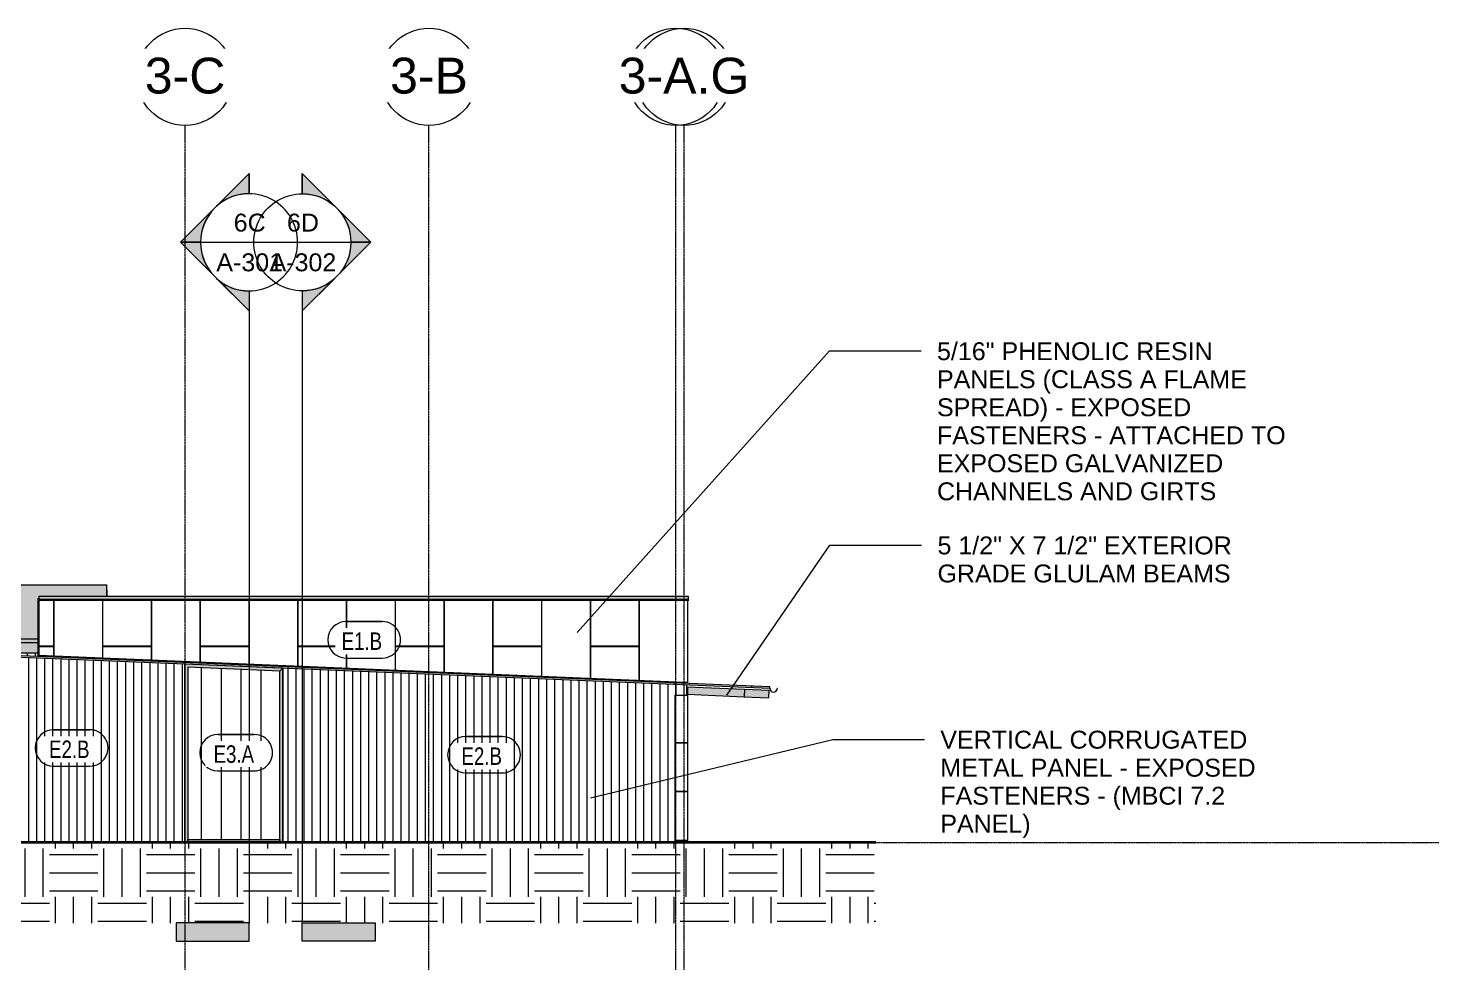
# Model space of a CAD drawing. Header units: inches. Extents: x 20273 to 40654, y -355 to 835.
# Drawn here: x 39259 to 40654, y -126 to 805 of the extents above; entities that cross this region are included whole.
import ezdxf

# ---------------------------------------------------------------- set-up
doc = ezdxf.new("R2010")
doc.units = ezdxf.units.IN
doc.header["$MEASUREMENT"] = 0
doc.linetypes.add('Grid Line 1_2_', pattern=[0.8749999999999999, 0.4999999999999999, -0.125, 0.125, -0.125])
for name, color, linetype, lineweight in [('A-ANNO-KEYN', 231, 'Continuous', 9), ('A-FLOR-LEVL', 51, 'Continuous', 9), ('A-GLAZ-CWMG', 51, 'Continuous', 13), ('A-ROOF', 132, 'Continuous', 13), ('A-ROOF-OTLN', 132, 'Continuous', 9), ('A-WALL', 113, 'Continuous', 13), ('A-WALL-IDEN', 211, 'Continuous', 9), ('A-WALL-PATT', 111, 'Continuous', 13), ('C-TOPO', 7, 'Continuous', 13), ('G-ANNO-SYMB', 111, 'Continuous', 9), ('I-WALL', 2, 'Continuous', 13), ('M-EQPM', 50, 'Continuous', 13), ('S-BEAM', 12, 'Continuous', 13), ('S-COLS', 52, 'Continuous', 13), ('S-GRID', 1, 'Continuous', 9), ('S-GRID-IDEN', 1, 'Continuous', 9)]:
    doc.layers.add(name, color=color, linetype=linetype, lineweight=lineweight)
doc.styles.add('Arial_1', font='arial.ttf', dxfattribs={"height": 35.40718562874248})
doc.styles.add('Arial_2', font='arial.ttf', dxfattribs={"height": 17.70359281437124})
doc.styles.add('Century Gothic', font='GOTHIC.TTF', dxfattribs={"width": 0.8, "height": 17.24534161490682})
pattern_1 = [(0, (-86432.22300000001, 0), (48, 48), [48, -48]), (0, (-86432.22300000001, 18), (48, 48), [48, -48]), (0, (-86432.22300000001, 36), (48, 48), [48, -48]), (90, (-86426.22300000001, 42), (-48, 48), [48, -48]), (90, (-86408.22300000001, 42), (-48, 48), [48, -48]), (90, (-86390.22300000001, 42), (-48, 48), [48, -48])]
pattern_2 = [(0, (-84042.584, 145.5), (-193, 193), [48, -145]), (90, (-84042.584, 145.5), (-193, 1.181784161177196e-14), [96.25, -96.75]), (180, (-83994.584, 241.75), (-193, 193), [48, -145]), (90, (-83994.584, 145.5), (-193, 1.181784161177196e-14), [96.25, -96.75]), (180, (-83994.584, 242), (-193, 193), [48, -145]), (90, (-83994.584, 242), (-193, 1.181784161177196e-14), [96.25, -96.75]), (0, (-84042.584, 338.25), (-193, 193), [48, -145]), (90, (-84042.584, 242), (-193, 1.181784161177196e-14), [96.25, -96.75]), (0, (-83994.334, 193.5), (-193, 193), [48, -145]), (90, (-83994.334, 145.25), (-193, 1.181784161177196e-14), [48.25, -144.75]), (90, (-83946.334, 145.25), (-193, 1.181784161177196e-14), [48.25, -144.75]), (0, (-83994.334, 290), (-193, 193), [48, -145]), (90, (-83994.334, 193.75), (-193, 1.181784161177196e-14), [96.25, -96.75]), (180, (-83946.334, 193.75), (-193, 193), [48, -145]), (90, (-83946.334, 193.75), (-193, 1.181784161177196e-14), [96.25, -96.75]), (90, (-83994.334, 290.25), (-193, 1.181784161177196e-14), [48, -145]), (180, (-83946.334, 290.25), (-193, 193), [48, -145]), (90, (-83946.334, 290.25), (-193, 1.181784161177196e-14), [48, -145]), (0, (-83946.084, 145.5), (-193, 193), [48, -145]), (90, (-83946.084, 145.5), (-193, 1.181784161177196e-14), [96.25, -96.75]), (180, (-83898.084, 241.75), (-193, 193), [48, -145]), (90, (-83898.084, 145.5), (-193, 1.181784161177196e-14), [96.25, -96.75]), (180, (-83898.084, 242), (-193, 193), [48, -145]), (90, (-83898.084, 242), (-193, 1.181784161177196e-14), [96.25, -96.75]), (180, (-83898.084, 338.25), (-193, 193), [48, -145]), (90, (-83946.084, 242), (-193, 1.181784161177196e-14), [96.25, -96.75]), (0, (-83897.834, 193.5), (-193, 193), [48, -145]), (90, (-83897.834, 145.25), (-193, 1.181784161177196e-14), [48.25, -144.75]), (90, (-83849.834, 145.25), (-193, 1.181784161177196e-14), [48.25, -144.75]), (0, (-83897.834, 290), (-193, 193), [48, -145]), (90, (-83897.834, 193.75), (-193, 1.181784161177196e-14), [96.25, -96.75]), (180, (-83849.834, 193.75), (-193, 193), [48, -145]), (90, (-83849.834, 193.75), (-193, 1.181784161177196e-14), [96.25, -96.75]), (90, (-83897.834, 290.25), (-193, 1.181784161177196e-14), [48, -145]), (180, (-83849.834, 290.25), (-193, 193), [48, -145]), (90, (-83849.834, 290.25), (-193, 1.181784161177196e-14), [48, -145])]

# ---------------------------------------------------------------- blocks, each defined once
blk = doc.blocks.new('Girt_C - 8_D-1785278-Elevation - North')
at = {"layer": 'S-BEAM'}
blk.add_line((-22068.95273509508, 241.2968750001022), (-22069.31260050438, 241.2968750001023), dxfattribs=at)
blk = doc.blocks.new('Carrier_48TC_Standard_Efficiency_Gas_Heat_Electric_Cooling_Packaged_Rooftop_Unit_3_to_15_nominal_tons - 15 ton 48TC__16-873539-Elevation - North')
at = {"layer": 'M-EQPM'}
for points in [[(-22714.23930365696, 197.3271443437846), (-22700.76521643587, 197.3271443437846), (-22700.67859344167, 240.8263715670165), (-22699.7652253537, 240.8263715670165), (-22699.7652253537, 243.5000000000038), (-22632.51522535351, 243.5000000000038), (-22632.51522535351, 254.7021443437847), (-22748.39022535351, 254.7021443437847), (-22748.39022535351, 197.3271443437846)], [(-22632.39022535351, 243.5000000000038), (-22632.39022535351, 249.5771443437835), (-22632.51522535351, 249.5771443437835), (-22632.51522535351, 243.5000000000038)], [(-22700.76521643587, 187.0771443437844), (-22700.76521643587, 201.0771443437846), (-22748.39022535351, 201.0771443437846), (-22748.39022535351, 187.0771443437844), (-22705.46611615696, 187.0771443437844)]]:
    blk.add_hatch(color=256, dxfattribs=at).paths.add_polyline_path(points, flags=0)
for p, q in [((-22748.39022535351, 254.7021443437843), (-22632.51522535351, 254.7021443437843)), ((-22748.39022535351, 197.3271443437841), (-22748.39022535351, 254.7021443437843)), ((-22632.51522535351, 243.5000000000037), (-22632.51522535351, 254.7021443437843)), ((-22632.51522535351, 249.5771443437829), (-22632.39022535351, 249.5771443437829)), ((-22632.39022535351, 249.5771443437829), (-22632.39022535351, 243.5000000000034)), ((-22748.39022535351, 201.0771443437844), (-22700.76521643587, 201.0771443437844)), ((-22748.39022535351, 187.0771443437844), (-22748.39022535351, 201.0771443437844)), ((-22700.76521643587, 197.3271443437841), (-22748.39022535351, 197.3271443437841)), ((-22700.76521643587, 187.0771443437844), (-22748.39022535351, 187.0771443437844))]:
    blk.add_line(p, q, dxfattribs=at)
blk = doc.blocks.new('Dimension Lumber - 5_5 x 7_5 Glulam-1777808-Elevation - North')
at = {"layer": 'S-BEAM'}
blk.add_hatch(color=256, dxfattribs=at).paths.add_polyline_path([(-21977.99379625853, 143.0147321211424), (-21977.68156717319, 150.5082301693351), (-22001.68185632347, 151.5082422172634), (-22001.99408540884, 144.0147441690711), (-22001.68185632347, 144.0017346238483)], flags=0)
for p, q in [((-22001.99408540881, 144.0147441690706), (-21977.99379625853, 143.0147321211422)), ((-22001.68185632347, 151.5082422172632), (-21977.68156717319, 150.5082301693349)), ((-21977.68156717319, 150.5082301693349), (-21977.99379625853, 143.0147321211422))]:
    blk.add_line(p, q, dxfattribs=at)
blk = doc.blocks.new('Dimension Lumber - 5_5 x 7_5 Glulam-1777807-Elevation - North')
at = {"layer": 'S-BEAM'}
blk.add_hatch(color=256, dxfattribs=at).paths.add_polyline_path([(-22001.99408540881, 144.0147441690721), (-22001.68185632348, 151.5082422172648), (-22058.76522535357, 153.8867159268516), (-22058.76522535357, 153.7500000000011), (-22058.3277253539, 153.750000000001), (-22058.3277253539, 146.5000000000013), (-22058.76522535357, 146.5000000000014), (-22058.76522535357, 146.3802083334363), (-22037.64022535111, 145.5000000000006)], flags=0)
for p, q in [((-22058.76522535357, 153.8867159268507), (-22001.68185632348, 151.5082422172639)), ((-22058.76522535357, 146.3802083334355), (-22001.99408540882, 144.0147441690713)), ((-22001.68185632348, 151.5082422172639), (-22001.99408540882, 144.0147441690713))]:
    blk.add_line(p, q, dxfattribs=at)
blk = doc.blocks.new('Rectangular Mullion - Profile_Polycarbonate_Lower-1778976-Elevation - North')
at = {"layer": 'A-GLAZ-CWMG'}
blk.add_hatch(color=256, dxfattribs=at).paths.add_polyline_path([(-22552.51522535357, 0), (-22461.26522535357, 0), (-22461.26522535357, 2.749999999999545), (-22552.51522535357, 2.749999999999545)], flags=0)
for p, q in [((-22552.51522535357, -4.161115896295013e-16), (-22552.51522535357, 2.75)), ((-22552.51522535357, 2.75), (-22461.26522535357, 2.75)), ((-22461.26522535357, 2.75), (-22461.26522535357, -3.330669073875469e-16))]:
    blk.add_line(p, q, dxfattribs=at)
blk = doc.blocks.new('Rectangular Mullion - Profile_Polycarbonate_Upper and left-1784082-Elevation - North')
at = {"layer": 'A-GLAZ-CWMG'}
blk.add_hatch(color=256, dxfattribs=at).paths.add_polyline_path([(-22552.51522535357, 0), (-22552.51522535357, 173.2085479946245), (-22555.26522535357, 176.0755174455432), (-22555.26522535357, 0)], flags=0)
for p, q in [((-22555.26522535358, 176.0755174455432), (-22555.26522535358, 0)), ((-22552.51522535357, 173.2085479946243), (-22552.51522535357, 0))]:
    blk.add_line(p, q, dxfattribs=at)
blk = doc.blocks.new('Rectangular Mullion - Profile_Polycarbonate_right-1784083-Elevation - North')
at = {"layer": 'A-GLAZ-CWMG'}
blk.add_hatch(color=256, dxfattribs=at).paths.add_polyline_path([(-22458.51522535357, 1.70530256582424e-13), (-22458.51522535357, 172.0442674455414), (-22461.26522535357, 169.4064646612893), (-22461.26522535357, 1.70530256582424e-13)], flags=0)
for p, q in [((-22458.51522535357, 172.0442674455414), (-22461.26522535357, 169.4064646612891)), ((-22461.26522535357, 0), (-22461.26522535357, 169.4064646612891)), ((-22458.51522535357, 0), (-22458.51522535357, 172.0442674455414))]:
    blk.add_line(p, q, dxfattribs=at)
blk = doc.blocks.new('Rectangular Mullion - Profile_Polycarbonate_Upper and left-1784084-Elevation - North')
at = {"layer": 'A-GLAZ-CWMG'}
blk.add_hatch(color=256, dxfattribs=at).paths.add_polyline_path([(-22461.26522535357, 169.4064646612902), (-22458.51522535357, 172.0442674455426), (-22555.26522535357, 176.0755174455423), (-22552.51522535357, 173.2085479946239)], flags=0)
for p, q in [((-22458.51522535357, 172.0442674455421), (-22555.26522535358, 176.0755174455425)), ((-22461.26522535357, 169.4064646612898), (-22552.51522535357, 173.2085479946235)), ((-22461.26522535357, 169.4064646612898), (-22458.51522535357, 172.0442674455421))]:
    blk.add_line(p, q, dxfattribs=at)
blk = doc.blocks.new('Section - 3_32_ x 3_8_-18514-Elevation - North')
at = {"layer": 'G-ANNO-SYMB'}
blk.add_hatch(color=256, dxfattribs=at).paths.add_polyline_path([(-22946.15560031373, -79.66080684492678), (-22874.15560031373, -79.66080684492744), (-22874.15560031373, -97.66080684492741), (-22946.15560031373, -97.66080684492675)], flags=0)
for p, q in [((-22946.15560031373, -79.66080684492678), (-22946.15560031373, -97.66080684492675)), ((-22874.15560031373, -79.66080684492744), (-22946.15560031373, -79.66080684492678)), ((-22874.15560031373, -97.66080684492741), (-22874.15560031373, -79.66080684492744)), ((-22946.15560031373, -97.66080684492675), (-22874.15560031373, -97.66080684492741))]:
    blk.add_line(p, q, dxfattribs=at)
blk = doc.blocks.new('Section - Section Head - Filled-1526-Elevation - North')
at = {"layer": 'G-ANNO-SYMB'}
h = blk.add_hatch(color=256, dxfattribs=at)
edge = h.paths.add_edge_path(flags=0)
edge.add_arc((-22874.15560031373, 593.1570754422743), 48.06247118192713, 89.99999999999989, 132.0783950246226, ccw=False)
edge.add_line((-22874.15560031373, 641.2195466242015), (-22874.15560031373, 661.0393264361826))
edge.add_line((-22874.15560031373, 661.0393264361826), (-22906.36451102701, 628.8304157229087))
h = blk.add_hatch(color=256, dxfattribs=at)
edge = h.paths.add_edge_path(flags=0)
edge.add_line((-22908.09672581069, 627.0982009392283), (-22942.03785130764, 593.1570754422743))
edge.add_line((-22942.03785130764, 593.1570754422743), (-22922.15560031373, 593.1570754422742))
edge.add_arc((-22874.15560031373, 593.1570754422736), 48.00000000000296, 135.0000000000001, 179.9999999999997, ccw=False)
h = blk.add_hatch(color=256, dxfattribs=at)
edge = h.paths.add_edge_path(flags=0)
edge.add_arc((-22874.15560031373, 593.157075442274), 47.99999999999965, 180, 224.9999999999983, ccw=False)
edge.add_line((-22922.15560031373, 593.1570754422743), (-22942.03785130764, 593.1570754422744))
edge.add_line((-22942.03785130764, 593.1570754422744), (-22908.09672581069, 559.21594994532))
h = blk.add_hatch(color=256, dxfattribs=at)
edge = h.paths.add_edge_path(flags=0)
edge.add_line((-22906.36451102701, 557.4837351616394), (-22874.15560031373, 525.2748244483653))
edge.add_line((-22874.15560031373, 525.2748244483653), (-22874.15560031373, 545.0946042603464))
edge.add_arc((-22874.15560031373, 593.1570754422738), 48.06247118192778, 227.9216049753765, 270, ccw=False)
for p, q in [((-22942.03785130764, 593.1570754422744), (-22874.15560031373, 661.0393264361825)), ((-22906.36451102701, 628.8304157229087), (-22874.15560031373, 661.0393264361826)), ((-22874.15560031373, 641.157075442274), (-22874.15560031373, 661.0393264361825)), ((-22874.15560031373, 661.0393264361826), (-22874.15560031373, 641.2195466242015)), ((-22942.03785130764, 593.1570754422743), (-22908.09672581069, 627.0982009392283)), ((-22942.03785130764, 593.1570754422744), (-22874.15560031373, 525.2748244483657)), ((-22922.15560031373, 593.1570754422742), (-22942.03785130764, 593.1570754422743)), ((-22908.09672581069, 559.21594994532), (-22942.03785130764, 593.1570754422744)), ((-22942.03785130764, 593.1570754422744), (-22922.15560031373, 593.1570754422743)), ((-22874.15560031373, 525.2748244483653), (-22906.36451102701, 557.4837351616394)), ((-22874.15560031373, 545.1570754422742), (-22874.15560031373, 525.2748244483657)), ((-22874.15560031373, 545.0946042603464), (-22874.15560031373, 525.2748244483653))]:
    blk.add_line(p, q, dxfattribs=at)
for centre, radius, start, end in [((-22874.15560031373, 593.157075442274), 47.99999999999977, 89.9999999999998, 269.9999999999994), ((-22874.15560031373, 593.1570754422743), 48.06247118192713, 89.99999999999953, 132.0783950246223), ((-22874.15560031373, 593.157075442274), 48, 269.9999999999996, 90), ((-22874.15560031373, 593.1570754422736), 48.00000000000296, 134.9999999999997, 179.9999999999993), ((-22874.15560031373, 593.157075442274), 47.99999999999965, 179.9999999999996, 224.9999999999979), ((-22874.15560031373, 593.1570754422738), 48.06247118192778, 227.9216049753762, 269.9999999999996)]:
    blk.add_arc(centre, radius, start, end, dxfattribs=at)
blk = doc.blocks.new('Grid - Grid Head - Circle-14747-Elevation - North')
at = {"layer": 'S-GRID-IDEN'}
blk.add_circle((-23085.89022535334, 756.7690798906833), 48, dxfattribs=at)
blk = doc.blocks.new('Wall Tag - 1_4_-1369832-Elevation - North')
at = {"layer": 'A-WALL-IDEN', "color": 153}
for p, q in [((-24541.4308711065, 259.212418069432), (-24505.4308711065, 259.2124180694319)), ((-24505.4308711065, 259.2124180694319), (-24541.4308711065, 259.212418069432)), ((-24541.4308711065, 223.212418069432), (-24505.4308711065, 223.2124180694319)), ((-24541.4308711065, 223.212418069432), (-24505.4308711065, 223.2124180694319))]:
    blk.add_line(p, q, dxfattribs=at)
for centre, radius, start, end in [((-24541.4308711065, 241.212418069432), 17.99999999999992, 89.99999999999986, 269.9999999999995), ((-24541.4308711065, 241.212418069432), 17.99999999999992, 89.99999999999986, 269.9999999999995), ((-24505.4308711065, 241.212418069432), 18, 269.9999999999996, 90), ((-24505.4308711065, 241.212418069432), 17.99999999999994, 269.9999999999996, 89.99999999999997)]:
    blk.add_arc(centre, radius, start, end, dxfattribs=at)

msp = doc.modelspace()

# ---------------------------------------------------------------- hatches: boundary and pattern name
at = {"layer": 'A-ROOF', "lineweight": 5}
for points in [[(39898.83439003474, 155.8723924455541), (39898.83439003474, 157.8741278037982), (39185.33439003496, 187.6032944704579), (39185.33439003496, 185.6015591122138), (39850.79274143688, 157.8741278037982)], [(39974.33439003555, 152.7265591121868), (39974.33439003555, 154.7282944704309), (39898.83439003474, 157.8741278037982), (39898.83439003474, 155.8723924455541)], [(39992.62905909353, 151.9642812347649), (39992.62905909353, 153.966016593009), (39974.33439003539, 154.7282944704309), (39974.33439003539, 152.7265591121868)]]:
    msp.add_hatch(color=256, dxfattribs=at).paths.add_polyline_path(points, flags=0)
at = {"layer": 'A-ROOF-OTLN'}
msp.add_hatch(color=256, dxfattribs=at).paths.add_polyline_path([(39996.12905909353, 148.4642812347647), (39997.03492575139, 148.5835408427529), (39997.87905909353, 148.9331923215195), (39998.60393282768, 149.4894075006116), (39999.16014800678, 150.2142812347645), (39999.50979948555, 151.0584145769062), (39999.4494291214, 151.0745907672249), (39999.10602141904, 150.2455312347647), (39998.55973865386, 149.5336016744361), (39997.84780909353, 148.9873189092559), (39997.01874956107, 148.643911206896), (39996.12905909353, 148.5267812347651), (39995.23936862599, 148.643911206896), (39994.41030909352, 148.9873189092559), (39993.69837953321, 149.5336016744361), (39993.15209676803, 150.2455312347647), (39992.80868906566, 151.0745907672249), (39992.74831870152, 151.0584145769062), (39993.09797018029, 150.2142812347645), (39993.65418535938, 149.4894075006116), (39994.37905909353, 148.9331923215195), (39995.22319243567, 148.5835408427529)], flags=0)
at = {"layer": 'A-WALL', "lineweight": 5}
for points in [[(39911.89689003496, 240.0000000000034), (39911.89689003496, 243.5000000000036), (39269.45939003493, 243.5000000000036), (39269.45939003493, 240.0000000000034), (39886.65481173166, 240.0000000000034)], [(39269.45939003493, 239.4999999999991), (39912.39689003496, 239.4999999999991), (39911.83439003496, 240.0000000000034), (39269.45939003493, 240.0000000000034)], [(39912.35269586113, 239.4558058261759), (39912.39689003496, 239.4999999999991), (39886.65481173166, 239.4558058261759)]]:
    msp.add_hatch(color=256, dxfattribs=at).paths.add_polyline_path(points, flags=0)
at = {"layer": 'A-WALL-PATT', "lineweight": 9}
h = msp.add_hatch(dxfattribs=at)
h.set_pattern_fill('FP_51', color=8, style=0, pattern_type=2)
h.set_pattern_definition([(270, (-84669.948, -153.667), (8, 4.898587196589413e-16), [])])
h.paths.add_polyline_path([(39910.58439003461, 157.3845444704598), (39910.58439003461, 158.4999999999997), (39907.83428162552, 158.4999999999997), (39272.45939895276, 184.973953444698), (39272.53168673167, 183.9700737747537), (39898.83439003474, 157.874127803788)], flags=0)
h.paths.add_polyline_path([(39268.45939895276, 184.1397524322085), (39268.45939895276, 187.0771443437843), (39220.83439003512, 187.0771443437843), (39220.83439003512, 239.4558058261848), (39190.33439003512, 239.4558058261848), (39190.39689003592, 239.1264999983398), (39190.58439003547, 238.9389999989134), (39190.33439003512, 238.9389999989134), (39190.33439003515, 192), (39188.95939003505, 192), (39188.95939003505, 187.4522528037798), (39263.75849923166, 184.3356232539208)], flags=0)
h = msp.add_hatch(dxfattribs=at)
h.set_pattern_fill('FP_46', color=8, style=0, pattern_type=2)
h.set_pattern_definition(pattern_2)
h.paths.add_polyline_path([(39908.08439003496, 158.4895788162732), (39908.08439003496, 239.4558058261759), (39269.45939003493, 239.4558058261759), (39269.45939003493, 185.0989538162741), (39898.83439003474, 158.8749954829486)], flags=0)
h = msp.add_hatch(dxfattribs=at)
h.set_pattern_fill('FP_46', color=8, style=0, pattern_type=2)
h.set_pattern_definition(pattern_2)
h.paths.add_polyline_path([(39908.08439003496, 158.4999999999997), (39910.89689003496, 158.4999999999997), (39910.89689003496, 239.4558058261759), (39908.08439003496, 239.4558058261759), (39908.08439003496, 159.5440171603277)], flags=0)
h = msp.add_hatch(dxfattribs=at)
h.set_pattern_fill('FP_47', color=8, style=0, pattern_type=2)
h.set_pattern_definition([(90, (-84532.615, 0), (-8, 4.898587196589413e-16), [])])
h.paths.add_polyline_path([(39413.95939003506, 0), (39413.95939003506, 176.0755174455425), (39185.33439003496, 185.6015591122138), (39185.33439003496, 0), (39317.71198299614, 0)], flags=0)
h = msp.add_hatch(dxfattribs=at)
h.set_pattern_fill('FP_53', color=8, style=0, pattern_type=2)
h.set_pattern_definition([(90, (-84427.74, 0), (-19.685, 1.205358612060782e-15), [])])
h.paths.add_polyline_path([(39416.70939003506, 2.749999999999545), (39507.95939003506, 2.749999999999545), (39507.95939003504, 169.4064646612898), (39416.70939003506, 173.2085479946238), (39416.70939003506, 76.44425874120724)], flags=0)
h = msp.add_hatch(dxfattribs=at)
h.set_pattern_fill('FP_43', color=8, style=0, pattern_type=2)
h.set_pattern_definition([(90, (-84036.115, 0), (-8, 4.898587196589413e-16), [])])
h.paths.add_polyline_path([(39898.83439003474, 0), (39898.83439003474, 145.5), (39910.45939003506, 145.5), (39910.45939003506, 155.3880174455407), (39510.70939003506, 172.0442674455419), (39510.70939003506, 0), (39816.46931173166, 0)], flags=0)
h = msp.add_hatch(dxfattribs=at)
h.set_pattern_fill('FP_42', color=8, style=0, pattern_type=2)
h.set_pattern_definition([(90, (-83840.834, -46.5), (-193, -193), [48, -145]), (180, (-83840.834, -46.5), (-2.363568322354392e-14, -193), [96.25, -96.75]), (270, (-83937.084, 1.5), (-193, -193), [48, -145]), (180, (-83840.834, 1.5), (-2.363568322354392e-14, -193), [96.25, -96.75]), (270, (-83937.334, 1.5), (-193, -193), [48, -145]), (180, (-83937.334, 1.5), (-2.363568322354392e-14, -193), [96.25, -96.75]), (90, (-84033.584, -46.5), (-193, -193), [48, -145]), (180, (-83937.334, -46.5), (-2.363568322354392e-14, -193), [96.25, -96.75]), (90, (-83888.834, 1.75), (-193, -193), [48, -145]), (180, (-83840.584, 1.75), (-2.363568322354392e-14, -193), [48.25, -144.75]), (180, (-83840.584, 49.75), (-2.363568322354392e-14, -193), [48.25, -144.75]), (90, (-83985.334, 1.75), (-193, -193), [48, -145]), (180, (-83889.084, 1.75), (-2.363568322354392e-14, -193), [96.25, -96.75]), (270, (-83889.084, 49.75), (-193, -193), [48, -145]), (180, (-83889.084, 49.75), (-2.363568322354392e-14, -193), [96.25, -96.75]), (180, (-83985.584, 1.75), (-2.363568322354392e-14, -193), [48, -145]), (270, (-83985.584, 49.75), (-193, -193), [48, -145]), (180, (-83985.584, 49.75), (-2.363568322354392e-14, -193), [48, -145]), (90, (-83840.834, 50), (-193, -193), [48, -145]), (180, (-83840.834, 50), (-2.363568322354392e-14, -193), [96.25, -96.75]), (270, (-83937.084, 98), (-193, -193), [48, -145]), (180, (-83840.834, 98), (-2.363568322354392e-14, -193), [96.25, -96.75]), (270, (-83937.334, 98), (-193, -193), [48, -145]), (180, (-83937.334, 98), (-2.363568322354392e-14, -193), [96.25, -96.75]), (270, (-84033.584, 98), (-193, -193), [48, -145]), (180, (-83937.334, 50), (-2.363568322354392e-14, -193), [96.25, -96.75]), (90, (-83888.834, 98.25), (-193, -193), [48, -145]), (180, (-83840.584, 98.25), (-2.363568322354392e-14, -193), [48.25, -144.75]), (180, (-83840.584, 146.25), (-2.363568322354392e-14, -193), [48.25, -144.75]), (90, (-83985.334, 98.25), (-193, -193), [48, -145]), (180, (-83889.084, 98.25), (-2.363568322354392e-14, -193), [96.25, -96.75]), (270, (-83889.084, 146.25), (-193, -193), [48, -145]), (180, (-83889.084, 146.25), (-2.363568322354392e-14, -193), [96.25, -96.75]), (180, (-83985.584, 98.25), (-2.363568322354392e-14, -193), [48, -145]), (270, (-83985.584, 146.25), (-193, -193), [48, -145]), (180, (-83985.584, 146.25), (-2.363568322354392e-14, -193), [48, -145])])
h.paths.add_polyline_path([(39910.89689003473, 0), (39910.89689003473, 145.5), (39898.83439003474, 145.5), (39898.83439003474, 0)], flags=0)
at = {"layer": 'C-TOPO', "lineweight": 9}
h = msp.add_hatch(dxfattribs=at)
h.set_pattern_fill('FP_38', color=8, style=0, pattern_type=2)
h.set_pattern_definition(pattern_1)
h.paths.add_polyline_path([(39317.71198299615, -79.79974125879333), (39985.98939003488, -79.79974125879333), (39985.98939003488, 0), (39157.9893900349, 0), (39157.9893900349, -79.79974125879333), (39254.98531173167, -79.79974125879333)], flags=0)
h = msp.add_hatch(dxfattribs=at)
h.set_pattern_fill('FP_38', color=8, style=0, pattern_type=2)
h.set_pattern_definition(pattern_1)
h.paths.add_polyline_path([(40037.88966371589, -79.79974125879333), (40057.98939003491, -79.79974125879333), (40057.98939003491, 0), (39985.98939003489, 0), (39985.98939003489, -79.79974125879333), (40027.76413967401, -79.79974125879333)], flags=0)
h = msp.add_hatch(dxfattribs=at)
h.set_pattern_fill('FP_38', color=8, style=0, pattern_type=2)
h.set_pattern_definition(pattern_1)
h.paths.add_polyline_path([(40097.21131173166, -79.79974125879333), (40097.21131173166, 0), (40057.98939003488, 0), (40057.98939003488, -79.79974125879333)], flags=0)
at = {"layer": 'I-WALL', "lineweight": 5}
msp.add_hatch(color=256, dxfattribs=at).paths.add_polyline_path([(39910.89689003482, 146.5000000000004), (39910.89689003482, 153.75), (39910.45939003506, 153.75), (39910.45939003506, 146.5000000000004)], flags=0)
at = {"layer": 'S-COLS', "lineweight": 5}
msp.add_hatch(color=256, dxfattribs=at).paths.add_polyline_path([(39272.45939895276, 183.9730857655483), (39272.44219041227, 184.9746704672181), (39269.45939003493, 185.0989538162741), (39269.45939003493, 240.8263715670164), (39268.45939895276, 240.8263715670164), (39268.52985472042, 184.13681677523), (39272.44343439015, 183.9737509556576)], flags=0)

# ---------------------------------------------------------------- linework, layer by layer
at = {"layer": 'A-ANNO-KEYN', "color": 153}
for p, q in [((39801.7578430271, 207.5810650060957), (40051.43842667437, 485.8320636975848)), ((40051.43842667437, 485.8320636975848), (40142.11843964078, 485.8320636975848)), ((39950.08692067144, 145.3579226517173), (40051.92280147866, 293.8320637057435)), ((40051.92280147866, 293.8320637057435), (40142.60281463899, 293.832063697664)), ((39815.1359515464, 44.17067898045951), (40054.71967667463, 101.8320636976477)), ((40054.71967667463, 101.8320636976477), (40145.39968964105, 101.8320636976477))]:
    msp.add_line(p, q, dxfattribs=at)
at = {"layer": 'A-FLOR-LEVL', "linetype": 'Grid Line 1_2_'}
msp.add_line((34665.39986912222, 0), (40654.13647077918, 0), dxfattribs=at)
at = {"layer": 'A-ROOF'}
for p, q in [((39185.33439003496, 187.603294470458), (39992.62905909352, 153.9660165930087)), ((39992.62905909352, 151.9642812347646), (39413.95939003506, 176.0755174455424)), ((39898.83439003472, 155.8723924455544), (39898.83439003472, 157.8741278037985)), ((39974.33439003554, 154.728294470431), (39974.33439003554, 152.7265591121869)), ((39992.62905909352, 151.9642812347646), (39992.62905909352, 153.9660165930087))]:
    msp.add_line(p, q, dxfattribs=at)
at = {"layer": 'A-ROOF-OTLN'}
for p, q in [((39992.69155909352, 151.9642812347646), (39992.62905909352, 151.9642812347646)), ((39999.72943165348, 151.7673355934534), (39999.68479963292, 151.722703572898))]:
    msp.add_line(p, q, dxfattribs=at)
for centre, radius, start, end in [((39996.12905909352, 151.9642812347647), 3.499999999999986, 179.9999999999998, 359.9999999999994), ((39996.12905909352, 151.9642812347646), 3.4375, 180, 0), ((39999.8724634485, 151.9642812347646), 0.3059043549776158, 232.1590091758107, 180), ((39999.8724634485, 151.9642812347647), 0.2434043549728813, 234.0109671100541, 180)]:
    msp.add_arc(centre, radius, start, end, dxfattribs=at)
at = {"layer": 'A-WALL'}
for p, q in [((39269.45939003493, 243.5000000000036), (39269.45939003493, 185.0989538162741)), ((39269.45939003493, 243.5000000000036), (39911.89689003496, 243.5000000000036)), ((39911.89689003496, 240.0000000000033), (39269.45939003493, 240.0000000000033)), ((39269.45939003493, 239.4999999999992), (39912.39689003496, 239.4999999999992)), ((39269.45939003493, 239.4558058261762), (39912.35269586113, 239.4558058261762)), ((39910.89689003496, 239.4558058261761), (39910.89689003496, 158.5)), ((39911.89689003496, 240.0000000000033), (39911.89689003496, 243.5000000000036)), ((39912.39689003496, 239.4999999999992), (39911.89689003496, 240.0000000000033)), ((39912.35269586113, 239.4558058261762), (39912.39689003496, 239.4999999999992)), ((39413.95939003506, 176.0755174455424), (39185.33439003496, 185.6015591122139)), ((39269.45939003493, 185.0989538162741), (39908.08439003496, 158.4895788162731)), ((39413.95939003506, 0), (39413.95939003506, 176.0755174455424)), ((39510.70939003506, 172.0442674455419), (39510.70939003506, 0)), ((39908.08439003495, 158.5), (39910.89689003495, 158.5)), ((39908.08439003496, 158.4895788162731), (39908.08439003496, 158.5)), ((39910.45939003506, 145.5), (39910.45939003506, 155.3880174455405)), ((39910.58439003461, 157.3845444704602), (39910.58439003461, 158.4999999999999)), ((39898.83439003472, 0), (39898.83439003472, 145.5)), ((39898.83439003472, 145.5), (39910.89689003472, 145.5)), ((39910.89689003472, 145.5), (39910.89689003472, 0))]:
    msp.add_line(p, q, dxfattribs=at)
at = {"layer": 'C-TOPO', "lineweight": 35}
for p, q in [((39317.71198299614, 0), (39178.2256567642, 0)), ((39985.98939003488, 0), (39317.71198299614, 0)), ((40027.764139674, 0), (39985.98939003488, 0)), ((40057.98939003491, 0), (40027.764139674, 0)), ((40097.21131173166, 0), (40057.98939003488, 0))]:
    msp.add_line(p, q, dxfattribs=at)
at = {"layer": 'C-TOPO'}
for p, q in [((39178.2260802305, 0), (39317.71289663675, 0)), ((39317.71289663675, 0), (39985.98926382425, 0)), ((40027.76367788675, 0), (39985.98926382425, 0)), ((40057.98926382425, 0), (40027.76367788675, 0)), ((40057.98926382425, 0), (40097.21131173166, 0))]:
    msp.add_line(p, q, dxfattribs=at)
at = {"layer": 'G-ANNO-SYMB'}
for p, q in [((39429.37061456934, 593.157075442274), (39525.37061456934, 593.157075442274)), ((39482.0509959748, 593.157075442274), (39578.0509959748, 593.157075442274)), ((39477.37061456933, 545.1570754422745), (39477.37061456933, -79.66080684492748)), ((39530.05099597479, 545.1570754422745), (39530.05099597479, -79.66080684492748))]:
    msp.add_line(p, q, dxfattribs=at)
at = {"layer": 'I-WALL'}
for p, q in [((39910.45939003506, 153.7499999999999), (39910.89689003481, 153.7499999999999)), ((39910.89689003481, 153.7499999999999), (39910.89689003481, 146.5)), ((39910.89689003481, 146.5), (39910.45939003506, 146.5))]:
    msp.add_line(p, q, dxfattribs=at)
at = {"layer": 'S-COLS'}
for p, q in [((39268.45939895276, 240.8263715670164), (39268.45939895276, 184.1397524322153)), ((39269.43974616403, 240.826371567016), (39268.45939895276, 240.826371567016)), ((39272.45939895276, 183.973085765549), (39272.45939895276, 184.9740023993174))]:
    msp.add_line(p, q, dxfattribs=at)
at = {"layer": 'S-GRID', "linetype": 'Grid Line 1_2_'}
for p, q in [((39414.08439003528, -125.9202757096818), (39414.08439003528, 708.7690798906838)), ((39655.33439003528, -125.9202757096818), (39655.33439003528, 708.7690798906838)), ((39899.5843900352, -125.9202757096818), (39899.5843900352, 708.7690798906838)), ((39907.5843900352, -125.9202757096818), (39907.5843900352, 708.7690798906838))]:
    msp.add_line(p, q, dxfattribs=at)

# ---------------------------------------------------------------- block references
at = {"layer": 'A-GLAZ-CWMG'}
for name in ['Rectangular Mullion - Profile_Polycarbonate_Upper and left-1784082-Elevation - North', 'Rectangular Mullion - Profile_Polycarbonate_Upper and left-1784084-Elevation - North', 'Rectangular Mullion - Profile_Polycarbonate_right-1784083-Elevation - North', 'Rectangular Mullion - Profile_Polycarbonate_Lower-1778976-Elevation - North']:
    msp.add_blockref(name, (61969.22461538863, 0), dxfattribs=at)
at = {"layer": 'A-WALL-IDEN', "color": 153}
for p in [(64114.61524038855, -40.96940708105533), (63825.28711538862, -147.8242204439949), (63987.97461538866, -152.5872412773306), (64233.20899038867, -154.6028662773308)]:
    msp.add_blockref('Wall Tag - 1_4_-1369832-Elevation - North', p, dxfattribs=at)
at = {"layer": 'G-ANNO-SYMB'}
for name in ['Section - Section Head - Filled-1526-Elevation - North', 'Section - 3_32_ x 3_8_-18514-Elevation - North']:
    msp.add_blockref(name, (62351.5262148831, 0), dxfattribs=at)
at = {"layer": 'G-ANNO-SYMB', "extrusion": (0, 0, -1)}
for name, p in [('Section - Section Head - Filled-1526-Elevation - North', (-16655.89539566105, 0)), ('Section - 3_32_ x 3_8_-18514-Elevation - North', (-16655.89539566106, 0))]:
    msp.add_blockref(name, p, dxfattribs=at)
at = {"layer": 'M-EQPM'}
msp.add_blockref('Carrier_48TC_Standard_Efficiency_Gas_Heat_Electric_Cooling_Packaged_Rooftop_Unit_3_to_15_nominal_tons - 15 ton 48TC__16-873539-Elevation - North', (61969.22461538863, 0), dxfattribs=at)
at = {"layer": 'S-BEAM'}
for name in ['Girt_C - 8_D-1785278-Elevation - North', 'Dimension Lumber - 5_5 x 7_5 Glulam-1777807-Elevation - North', 'Dimension Lumber - 5_5 x 7_5 Glulam-1777808-Elevation - North']:
    msp.add_blockref(name, (61969.22461538863, 0), dxfattribs=at)
at = {"layer": 'S-GRID-IDEN'}
for p in [(62499.97461538864, 0), (62741.22461538864, 0), (62985.47461538856, 0)]:
    msp.add_blockref('Grid - Grid Head - Circle-14747-Elevation - North', p, dxfattribs=at)

# ---------------------------------------------------------------- texts
at = {"layer": 'A-ANNO-KEYN', "char_height": 17.70359281437124, "attachment_point": 1, "line_spacing_factor": 0.9385317878468563, "style": 'Arial_2', "bg_fill": 3, "box_fill_scale": 1.25, "bg_fill_color": 0, "bg_fill_transparency": 0}
for s, insert, width in [('5/16" PHENOLIC RESIN\\PPANELS (CLASS A FLAME\\PSPREAD) - EXPOSED\\PFASTENERS - ATTACHED TO\\PEXPOSED GALVANIZED\\PCHANNELS AND GIRTS', (40157.82499284836, 494.374214939466), 409.9679999999995), ('5 1/2" X 7 1/2" EXTERIOR\\PGRADE GLULAM BEAMS', (40158.30936784657, 302.3742149395452), 346.6799999999996)]:
    msp.add_mtext(s, dxfattribs=dict(at, insert=insert, width=width))
at = {"layer": 'G-ANNO-SYMB', "char_height": 17.70359281437124, "attachment_point": 2, "line_spacing_factor": 0.9385317878468563, "style": 'Arial_2'}
for s, insert, width in [('6C', (39477.98535453122, 621.4953245809787), 37.58399999999996), ('6D', (39530.66573593668, 621.4953245809786), 37.58399999999996), ('A-301', (39477.98535453121, 582.2228362023131), 78.62399999999991), ('A-302', (39530.66573593669, 582.222836202313), 78.62399999999991)]:
    msp.add_mtext(s, dxfattribs=dict(at, insert=insert, width=width))
at = {"layer": 'S-GRID-IDEN', "insert": (39187.82516273322, 775.6428168005488), "char_height": 35.40718562874248, "width": 180.1439999999998, "attachment_point": 2, "line_spacing_factor": 0.9385317878468563, "style": 'Arial_1', "bg_fill": 3, "box_fill_scale": 1.25, "bg_fill_color": 0, "bg_fill_transparency": 0}
msp.add_mtext('1-13.G', dxfattribs=at)

# ---------------------------------------------------------------- next in the draw order: texts
at = {"layer": 'A-ANNO-KEYN', "insert": (40161.10624284863, 110.3742149395289), "char_height": 17.70359281437124, "width": 371.3039999999996, "attachment_point": 1, "line_spacing_factor": 0.9385317878468563, "style": 'Arial_2', "bg_fill": 3, "box_fill_scale": 1.25, "bg_fill_color": 0, "bg_fill_transparency": 0}
msp.add_mtext('VERTICAL CORRUGATED\\PMETAL PANEL - EXPOSED\\PFASTENERS - (MBCI 7.2\\PPANEL)', dxfattribs=at)
at = {"layer": 'A-WALL-IDEN', "char_height": 17.24534161490682, "attachment_point": 2, "line_spacing_factor": 0.9841166936790923, "style": 'Century Gothic', "bg_fill": 3, "box_fill_scale": 1.25, "bg_fill_color": 0, "bg_fill_transparency": 0}
for s, insert, width in [('E1.B', (39588.91728954493, 207.5242654370814), 43.84799999999995), ('E2.B', (39299.589164545, 100.6694520741418), 43.84799999999995), ('E3.A', (39462.27666454505, 95.90643124080611), 47.51999999999995), ('E2.B', (39707.51103954505, 93.89080624080594), 43.84799999999995)]:
    msp.add_mtext(s, dxfattribs=dict(at, insert=insert, width=width))
at = {"layer": 'S-GRID-IDEN', "char_height": 35.40718562874248, "attachment_point": 2, "line_spacing_factor": 0.9385317878468563, "style": 'Arial_1', "bg_fill": 3, "box_fill_scale": 1.25, "bg_fill_color": 0, "bg_fill_transparency": 0}
for s, insert, width in [('3-D.G', (39187.82516273322, 775.6428168005488), 156.8159999999998), ('3-C', (39414.07516273322, 775.6428168005488), 94.60799999999989), ('3-B', (39655.32516273322, 775.6428168005488), 91.5839999999999), ('3-A', (39899.57516273315, 775.6428168005488), 91.5839999999999)]:
    msp.add_mtext(s, dxfattribs=dict(at, insert=insert, width=width))

# ---------------------------------------------------------------- next in the draw order: block references
at = {"layer": 'S-GRID-IDEN'}
msp.add_blockref('Grid - Grid Head - Circle-14747-Elevation - North', (62993.47461538856, 0), dxfattribs=at)

# ---------------------------------------------------------------- next in the draw order: texts
at = {"layer": 'S-GRID-IDEN', "insert": (39907.57516273315, 775.6428168005488), "char_height": 35.40718562874248, "width": 153.7919999999998, "attachment_point": 2, "line_spacing_factor": 0.9385317878468563, "style": 'Arial_1', "bg_fill": 3, "box_fill_scale": 1.25, "bg_fill_color": 0, "bg_fill_transparency": 0}
msp.add_mtext('3-A.G', dxfattribs=at)

doc.saveas('drawing.dxf')
